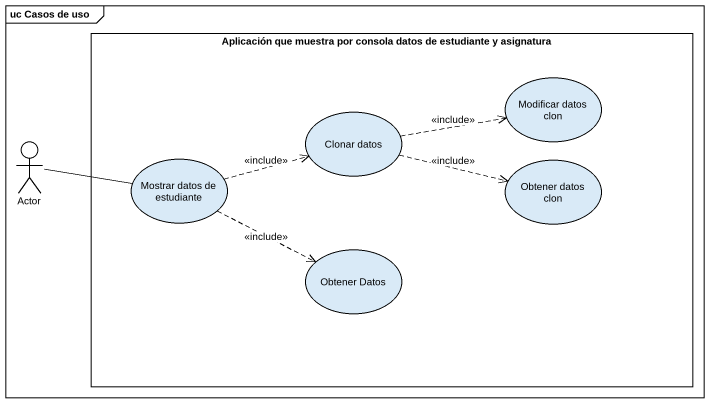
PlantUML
@startuml
mainframe uc Casos de uso
rectangle "Aplicación que muestra por consola datos de estudiante y asignatura" as Aplicación_que_muestra_por {
  usecase "Modificar datos clon" as Modificar_datos_clon
  usecase "Clonar datos" as Clonar_datos
  usecase "Mostrar datos de estudiante" as Mostrar_datos_de_estudiante
  usecase "Obtener datos clon" as Obtener_datos_clon
  usecase "Obtener Datos" as Obtener_Datos
}
actor "Actor" as Actor_
Clonar_datos .right.> Modificar_datos_clon : <<include>>
Clonar_datos .right.> Obtener_datos_clon : <<include>>
Actor_ -right- Mostrar_datos_de_estudiante
Mostrar_datos_de_estudiante .right.> Clonar_datos : <<include>>
Mostrar_datos_de_estudiante .right.> Obtener_Datos : <<include>>
@enduml
